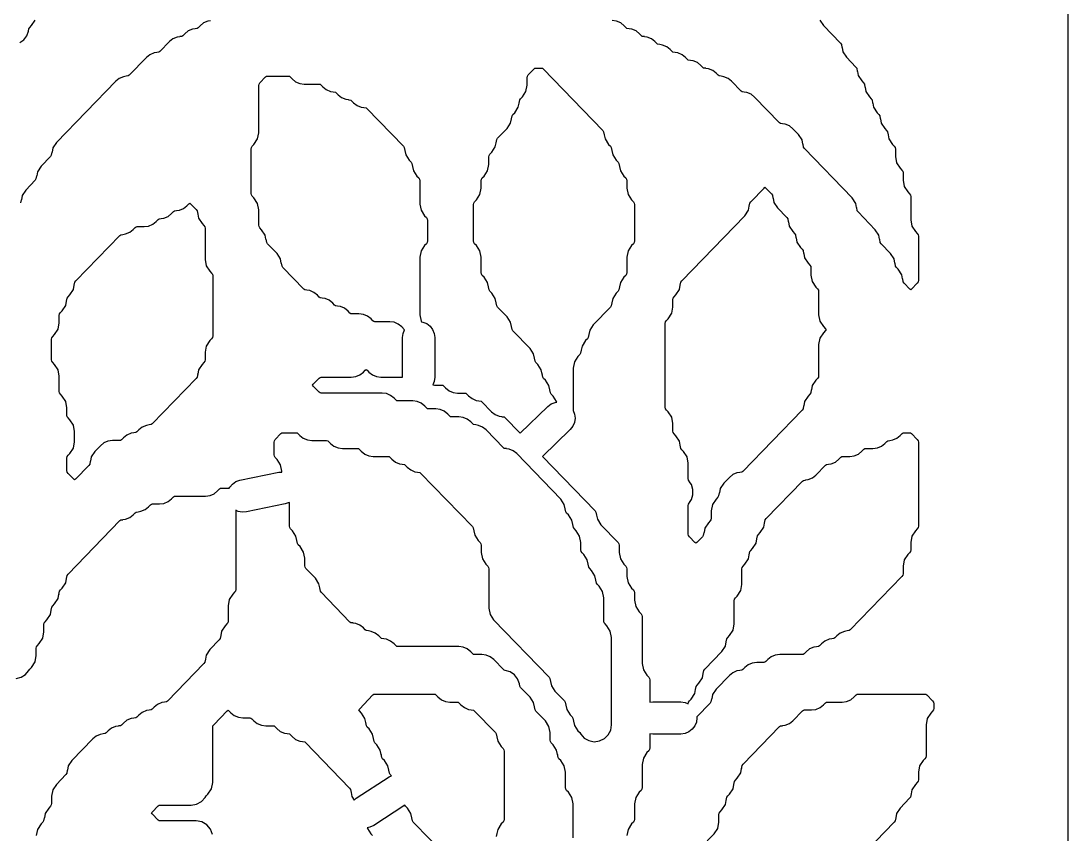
# Model space of a CAD drawing. Header units: millimetres. Extents: x 0 to 63, y 0 to 126.
# Drawn here: x 32.09 to 63.27, y 77.11 to 101.31 of the extents above; entities that cross this region are included whole.
import ezdxf

# ---------------------------------------------------------------- set-up
doc = ezdxf.new("R2010")
doc.units = ezdxf.units.MM
doc.layers.add('CUT', color=1, linetype='Continuous')

msp = doc.modelspace()

# ---------------------------------------------------------------- linework, layer by layer
at = {"layer": 'CUT'}
for points in [[(13.134, 3), (13.134, 0), (21.134, 0), (21.134, 3), (42.134, 3), (42.134, 0), (50.134, 0), (50.134, 3), (63.2679, 3), (63.2679, 123), (50.134, 123), (50.134, 126), (42.134, 126), (42.134, 123), (21.134, 123), (21.134, 126), (13.134, 126), (13.134, 123), (0, 123), (0, 3)], [(54.5085, 95.9074), (54.6128, 95.7472), (54.8952, 95.4557), (54.92, 95.4175), (54.938, 95.3255), (54.9407, 95.326), (54.9653, 95.2001), (55.0696, 95.0398), (55.1235, 94.9841), (55.1484, 94.9459), (55.1663, 94.8539), (55.1691, 94.8544), (55.1937, 94.7285), (55.298, 94.5683), (55.3519, 94.5125), (55.3768, 94.4744), (55.3947, 94.3823), (55.3975, 94.3829), (55.422, 94.2569), (55.5263, 94.0967), (55.5803, 94.041), (55.6052, 94.0028), (55.6139, 93.9581), (55.6139, 93.7372), (55.6504, 93.5495), (55.7547, 93.3893), (55.8087, 93.3336), (55.8335, 93.2954), (55.8422, 93.2507), (55.8422, 92.5582), (55.8788, 92.3706), (55.9831, 92.2104), (56.0438, 92.1477), (56.0634, 92.12), (56.0438, 92.0923), (55.9831, 92.0296), (55.8788, 91.8694), (55.8422, 91.6818), (55.8422, 90.7535), (55.8335, 90.7088), (55.8087, 90.6706), (55.7547, 90.6149), (55.6504, 90.4547), (55.6259, 90.3287), (55.6231, 90.3293), (55.6052, 90.2372), (55.5803, 90.199), (55.5263, 90.1433), (55.422, 89.9831), (55.3975, 89.8571), (55.3947, 89.8577), (55.3768, 89.7656), (55.3519, 89.7275), (53.5817, 87.8998), (53.5566, 87.88), (53.4919, 87.8713), (53.4922, 87.8691), (53.4099, 87.8581), (53.2873, 87.8061), (53.1827, 87.7237), (53.0142, 87.5496), (52.9099, 87.3894), (52.8853, 87.2635), (52.8825, 87.264), (52.8646, 87.1719), (52.8397, 87.1338), (52.7858, 87.078), (52.6815, 86.9178), (52.6449, 86.7302), (52.6449, 86.5093), (52.6362, 86.4646), (52.6114, 86.4264), (52.5574, 86.3707), (52.4531, 86.2105), (52.4286, 86.0845), (52.4258, 86.0851), (52.4078, 85.993), (52.383, 85.9548), (52.2161, 85.7825), (52.1882, 85.7617), (52.1602, 85.7825), (51.9934, 85.9548), (51.9685, 85.993), (51.9598, 86.0377), (51.9598, 86.8844), (51.9685, 86.9291), (52.0197, 87.0077), (52.0161, 87.0101), (52.0539, 87.0636), (52.1004, 87.2097), (52.1004, 87.363), (52.0539, 87.509), (52.0161, 87.5626), (52.0197, 87.5649), (51.9685, 87.6435), (51.9598, 87.6882), (51.9598, 88.1449), (51.9232, 88.3326), (51.8189, 88.4928), (51.765, 88.5485), (51.7401, 88.5867), (51.7222, 88.6787), (51.7194, 88.6782), (51.6949, 88.8041), (51.5906, 88.9644), (51.5366, 89.0201), (51.5117, 89.0583), (51.503, 89.103), (51.503, 89.3239), (51.4665, 89.5115), (51.3622, 89.6717), (51.3082, 89.7275), (51.2834, 89.7656), (51.2747, 89.8103), (51.2747, 92.3076), (51.2834, 92.3523), (51.3082, 92.3904), (51.3622, 92.4462), (51.4665, 92.6064), (51.503, 92.794), (51.503, 93.0149), (51.5117, 93.0596), (51.5366, 93.0978), (51.5906, 93.1535), (51.6949, 93.3137), (51.7194, 93.4397), (51.7222, 93.4391), (51.7401, 93.5312), (51.765, 93.5694), (53.646, 95.5114), (53.7503, 95.6716), (53.7748, 95.7976), (53.7776, 95.797), (53.7955, 95.8891), (53.8204, 95.9273), (54.2157, 96.3354), (54.2436, 96.3562), (54.2715, 96.3354), (54.4384, 96.1631), (54.4633, 96.1249), (54.4812, 96.0328), (54.484, 96.0334)], [(35.4932, 95.1612), (35.5182, 95.181), (35.5499, 95.1853), (35.7614, 95.1853), (35.8934, 95.203), (36.016, 95.2549), (36.1205, 95.3374), (36.1783, 95.397), (36.2034, 95.4168), (36.2682, 95.4255), (36.2679, 95.4277), (36.3501, 95.4388), (36.4727, 95.4907), (36.5773, 95.5732), (36.6351, 95.6328), (36.6601, 95.6526), (36.7249, 95.6613), (36.7246, 95.6635), (36.8069, 95.6746), (36.9295, 95.7265), (37.0341, 95.809), (37.0872, 95.8638), (37.1151, 95.8846), (37.143, 95.8638), (37.3099, 95.6915), (37.3348, 95.6533), (37.3527, 95.5613), (37.3555, 95.5618), (37.38, 95.4359), (37.4843, 95.2756), (37.5383, 95.2199), (37.5631, 95.1817), (37.5719, 95.137), (37.5719, 94.2088), (37.6084, 94.0211), (37.7127, 93.8609), (37.7667, 93.8052), (37.7915, 93.767), (37.8002, 93.7223), (37.8002, 91.9324), (37.7915, 91.8877), (37.7667, 91.8496), (37.7127, 91.7938), (37.6084, 91.6336), (37.5719, 91.446), (37.5719, 91.2251), (37.5631, 91.1804), (37.5383, 91.1422), (37.4843, 91.0865), (37.38, 90.9263), (37.3555, 90.8003), (37.3527, 90.8009), (37.3348, 90.7088), (37.3099, 90.6706), (35.9965, 89.3145), (35.9714, 89.2948), (35.9066, 89.2861), (35.9069, 89.2838), (35.8246, 89.2728), (35.702, 89.2209), (35.5975, 89.1384), (35.5397, 89.0788), (35.5146, 89.059), (35.4499, 89.0503), (35.4502, 89.0481), (35.3679, 89.037), (35.2453, 88.9851), (35.1407, 88.9026), (35.0829, 88.843), (35.0579, 88.8232), (35.0262, 88.8189), (34.8147, 88.8189), (34.6827, 88.8012), (34.5601, 88.7493), (34.4556, 88.6668), (34.287, 88.4928), (34.1827, 88.3326), (34.1582, 88.2066), (34.1554, 88.2072), (34.1374, 88.1151), (34.1126, 88.0769), (33.7173, 87.6688), (33.6894, 87.648), (33.6615, 87.6688), (33.4946, 87.8411), (33.4697, 87.8793), (33.461, 87.924), (33.461, 88.2991), (33.4697, 88.3438), (33.4946, 88.382), (33.5485, 88.4377), (33.6528, 88.598), (33.6894, 88.7856), (33.6894, 89.0881), (33.6528, 89.2757), (33.5485, 89.4359), (33.4946, 89.4917), (33.4697, 89.5298), (33.461, 89.5746), (33.461, 89.7954), (33.4245, 89.9831), (33.3202, 90.1433), (33.2662, 90.199), (33.2413, 90.2372), (33.2326, 90.2819), (33.2326, 90.7386), (33.1961, 90.9263), (33.0918, 91.0865), (33.0378, 91.1422), (33.013, 91.1804), (33.0043, 91.2251), (33.0043, 91.836), (33.013, 91.8807), (33.0378, 91.9189), (33.0918, 91.9746), (33.1961, 92.1348), (33.2326, 92.3224), (33.2326, 92.5433), (33.2413, 92.5881), (33.2662, 92.6262), (33.3202, 92.682), (33.4245, 92.8422), (33.449, 92.9681), (33.4518, 92.9676), (33.4697, 93.0596), (33.4946, 93.0978), (33.5485, 93.1535), (33.6528, 93.3137), (33.6774, 93.4397), (33.6802, 93.4391), (33.6981, 93.5312), (33.723, 93.5694), (35.0364, 94.9255), (35.0615, 94.9452), (35.1263, 94.9539), (35.126, 94.9562), (35.2082, 94.9672), (35.3308, 95.0191), (35.4354, 95.1016)]]:
    msp.add_lwpolyline(points, close=True, dxfattribs=at)
for points in [[(32.0582, 100.6606), (32.1769, 100.7484), (32.2648, 100.8672), (32.3142, 101.0064), (32.3278, 101.0765), (32.3527, 101.1146), (32.4066, 101.1704), (32.5109, 101.3306)], [(55.8788, 101.3306), (55.9831, 101.1704), (56.4938, 100.6431), (56.5187, 100.6049), (56.5366, 100.5128), (56.5394, 100.5134), (56.5639, 100.3874), (56.6682, 100.2272), (56.9506, 99.9357), (56.9754, 99.8975), (56.9934, 99.8055), (56.9962, 99.806), (57.0207, 99.6801), (57.125, 99.5198), (57.179, 99.4641), (57.2038, 99.4259), (57.2218, 99.3339), (57.2245, 99.3344), (57.2491, 99.2085), (57.3534, 99.0483), (57.4073, 98.9925), (57.4322, 98.9544), (57.4501, 98.8623), (57.4529, 98.8629), (57.4775, 98.7369), (57.5818, 98.5767), (57.6357, 98.521), (57.6606, 98.4828), (57.6785, 98.3907), (57.6813, 98.3913), (57.7058, 98.2653), (57.8101, 98.1051), (57.8641, 98.0494), (57.889, 98.0112), (57.9069, 97.9191), (57.9097, 97.9197), (57.9342, 97.7937), (58.0385, 97.6335), (58.0925, 97.5778), (58.1173, 97.5396), (58.126, 97.4949), (58.126, 97.274), (58.1626, 97.0864), (58.2669, 96.9262), (58.3209, 96.8704), (58.3457, 96.8323), (58.3544, 96.7876), (58.3544, 96.5667), (58.391, 96.379), (58.4953, 96.2188), (58.5492, 96.1631), (58.5741, 96.1249), (58.5828, 96.0802), (58.5828, 95.3877), (58.6194, 95.2001), (58.7237, 95.0398), (58.7776, 94.9841), (58.8025, 94.9459), (58.8112, 94.9012), (58.8112, 93.583), (58.8025, 93.5383), (58.7776, 93.5001), (58.6107, 93.3278), (58.5828, 93.3069), (58.5549, 93.3278), (58.388, 93.5001), (58.3631, 93.5383), (58.3452, 93.6303), (58.3424, 93.6298), (58.3179, 93.7557), (58.2136, 93.9159), (58.1596, 93.9717), (58.1348, 94.0098), (58.1168, 94.1019), (58.114, 94.1014), (58.0895, 94.2273), (57.9852, 94.3875), (57.7029, 94.679), (57.678, 94.7172), (57.6601, 94.8093), (57.6573, 94.8087), (57.6327, 94.9347), (57.5284, 95.0949), (57.0177, 95.6222), (56.9929, 95.6604), (56.9749, 95.7524), (56.9721, 95.7519), (56.9476, 95.8778), (56.8433, 96.038), (55.4191, 97.5085), (55.3942, 97.5467), (55.3763, 97.6387), (55.3735, 97.6382), (55.3489, 97.7641), (55.2446, 97.9244), (55.0761, 98.0984), (54.9715, 98.1809), (54.8489, 98.2328), (54.7666, 98.2438), (54.7669, 98.2461), (54.7022, 98.2548), (54.6771, 98.2745), (53.9342, 99.0415), (53.8296, 99.124), (53.707, 99.176), (53.6247, 99.187), (53.625, 99.1892), (53.5603, 99.1979), (53.5352, 99.2177), (53.249, 99.5131), (53.1445, 99.5956), (53.0219, 99.6475), (52.9396, 99.6586), (52.9399, 99.6608), (52.8751, 99.6695), (52.85, 99.6893), (52.7923, 99.7489), (52.6877, 99.8314), (52.5651, 99.8833), (52.4828, 99.8944), (52.4831, 99.8966), (52.4184, 99.9053), (52.3933, 99.9251), (52.3355, 99.9847), (52.231, 100.0672), (52.1084, 100.1191), (52.0261, 100.1302), (52.0264, 100.1324), (51.9616, 100.1411), (51.9365, 100.1609), (51.8788, 100.2205), (51.7742, 100.303), (51.6516, 100.3549), (51.5693, 100.366), (51.5696, 100.3682), (51.5048, 100.3769), (51.4798, 100.3967), (51.422, 100.4563), (51.3174, 100.5387), (51.1948, 100.5907), (51.1126, 100.6017), (51.1129, 100.604), (51.0481, 100.6127), (51.023, 100.6324), (50.9652, 100.6921), (50.8607, 100.7745), (50.7381, 100.8265), (50.6558, 100.8375), (50.6561, 100.8398), (50.5913, 100.8485), (50.5662, 100.8682), (50.5085, 100.9279), (50.4039, 101.0103), (50.2813, 101.0623), (50.199, 101.0733), (50.1993, 101.0755), (50.1346, 101.0843), (50.1095, 101.104), (50.0517, 101.1637), (49.9472, 101.2461), (49.8246, 101.2981), (49.6926, 101.3158)], [(37.734, 101.3091), (37.6517, 101.2981), (37.5291, 101.2461), (37.4245, 101.1637), (37.3667, 101.104), (37.3417, 101.0843), (37.2769, 101.0755), (37.2772, 101.0733), (37.1949, 101.0623), (37.0723, 101.0103), (36.9677, 100.9279), (36.91, 100.8682), (36.8849, 100.8485), (36.8201, 100.8398), (36.8204, 100.8375), (36.7382, 100.8265), (36.6155, 100.7745), (36.511, 100.6921), (36.2248, 100.3967), (36.1998, 100.3769), (36.135, 100.3682), (36.1353, 100.366), (36.053, 100.3549), (35.9304, 100.303), (35.8258, 100.2205), (35.3113, 99.6893), (35.2863, 99.6695), (35.2215, 99.6608), (35.2218, 99.6586), (35.1395, 99.6475), (35.0169, 99.5956), (34.9123, 99.5131), (33.1451, 97.6886), (33.0408, 97.5284), (33.0163, 97.4024), (33.0135, 97.403), (32.9955, 97.3109), (32.9707, 97.2727), (32.6883, 96.9812), (32.584, 96.821), (32.5595, 96.695), (32.5567, 96.6956), (32.5388, 96.6035), (32.5139, 96.5654), (32.2316, 96.2738), (32.1273, 96.1136), (32.1028, 95.9877), (32.1, 95.9882), (32.082, 95.8962)], [(31.9533, 81.7415), (32.0963, 81.7784), (32.2223, 81.8555), (32.3203, 81.966), (32.3527, 82.0157), (32.4066, 82.0714), (32.5109, 82.2316), (32.5475, 82.4193), (32.5475, 82.6402), (32.5562, 82.6849), (32.5811, 82.7231), (32.635, 82.7788), (32.7393, 82.939), (32.7759, 83.1267), (32.7759, 83.3476), (32.7846, 83.3923), (32.8094, 83.4304), (32.8634, 83.4862), (32.9677, 83.6464), (32.9922, 83.7723), (32.995, 83.7718), (33.013, 83.8638), (33.0378, 83.902), (33.0918, 83.9577), (33.1961, 84.118), (33.2206, 84.2439), (33.2234, 84.2434), (33.2413, 84.3354), (33.2662, 84.3736), (33.3202, 84.4293), (33.4245, 84.5895), (33.449, 84.7155), (33.4518, 84.7149), (33.4697, 84.807), (33.4946, 84.8452), (35.0364, 86.437), (35.0615, 86.4568), (35.1263, 86.4655), (35.126, 86.4677), (35.2082, 86.4788), (35.3308, 86.5307), (35.4354, 86.6132), (35.4932, 86.6728), (35.5182, 86.6926), (35.583, 86.7013), (35.5827, 86.7035), (35.665, 86.7146), (35.7876, 86.7665), (35.8922, 86.849), (35.9499, 86.9086), (35.975, 86.9284), (36.0066, 86.9326), (36.2182, 86.9326), (36.3501, 86.9504), (36.4727, 87.0023), (36.5773, 87.0848), (36.6351, 87.1444), (36.6601, 87.1642), (36.6918, 87.1684), (37.5884, 87.1684), (37.7204, 87.1862), (37.843, 87.2381), (37.9476, 87.3206), (38.0053, 87.3802), (38.0304, 87.4), (38.0621, 87.4042), (38.2919, 87.4042), (38.3054, 87.4321), (38.3873, 87.5269), (38.491, 87.5973), (38.6094, 87.6385), (39.7673, 87.8778), (39.8557, 87.8842), (39.8557, 87.9091), (39.8191, 88.0968), (39.7148, 88.257), (39.6608, 88.3127), (39.636, 88.3509), (39.6273, 88.3956), (39.6273, 88.7707), (39.636, 88.8154), (39.6608, 88.8536), (39.8324, 89.0307), (39.8575, 89.0505), (39.8891, 89.0547), (40.279, 89.0547), (40.3106, 89.0505), (40.3357, 89.0307), (40.3934, 88.9711), (40.498, 88.8886), (40.6206, 88.8367), (40.7526, 88.8189), (41.1925, 88.8189), (41.2241, 88.8147), (41.2492, 88.7949), (41.307, 88.7353), (41.4115, 88.6528), (41.5341, 88.6009), (41.6661, 88.5832), (42.106, 88.5832), (42.1377, 88.5789), (42.1627, 88.5591), (42.2205, 88.4995), (42.325, 88.417), (42.4477, 88.3651), (42.5796, 88.3474), (43.0195, 88.3474), (43.0512, 88.3431), (43.0762, 88.3233), (43.134, 88.2637), (43.2386, 88.1813), (43.3612, 88.1293), (43.4434, 88.1183), (43.4432, 88.116), (43.5079, 88.1073), (43.533, 88.0876), (43.5908, 88.0279), (43.6953, 87.9455), (43.8179, 87.8935), (43.9002, 87.8825), (43.8999, 87.8802), (43.9647, 87.8715), (43.9898, 87.8518), (45.5316, 86.2599), (45.5564, 86.2217), (45.5744, 86.1297), (45.5772, 86.1302), (45.6017, 86.0043), (45.706, 85.8441), (45.76, 85.7883), (45.7848, 85.7502), (45.7935, 85.7054), (45.7935, 85.4846), (45.8301, 85.2969), (45.9344, 85.1367), (45.9884, 85.081), (46.0132, 85.0428), (46.0219, 84.9981), (46.0219, 83.834), (46.0585, 83.6464), (46.1628, 83.4862), (47.8154, 81.7799), (47.8402, 81.7417), (47.8582, 81.6497), (47.861, 81.6502), (47.8855, 81.5243), (47.9898, 81.3641), (48.2722, 81.0725), (48.297, 81.0344), (48.3149, 80.9423), (48.3177, 80.9429), (48.3423, 80.8169), (48.4466, 80.6567), (48.5005, 80.601), (48.5254, 80.5628), (48.5433, 80.4707), (48.5461, 80.4713), (48.5706, 80.3453), (48.6749, 80.1851), (48.7289, 80.1294), (48.757, 80.0863), (48.8643, 79.9682), (49.0033, 79.8898), (49.16, 79.8593), (49.3183, 79.8798), (49.4621, 79.949), (49.5767, 80.06), (49.6505, 80.2015), (49.676, 80.3591), (49.676, 82.9576), (49.6394, 83.1452), (49.5351, 83.3054), (49.4812, 83.3611), (49.4563, 83.3993), (49.4476, 83.444), (49.4476, 84.1365), (49.4111, 84.3241), (49.3068, 84.4844), (49.2528, 84.5401), (49.2279, 84.5783), (49.21, 84.6703), (49.2072, 84.6698), (49.1827, 84.7957), (49.0784, 84.9559), (49.0244, 85.0117), (48.9996, 85.0498), (48.9816, 85.1419), (48.9788, 85.1414), (48.9543, 85.2673), (48.85, 85.4275), (48.796, 85.4832), (48.7712, 85.5214), (48.7625, 85.5661), (48.7625, 85.787), (48.7259, 85.9747), (48.6216, 86.1349), (48.5677, 86.1906), (48.5428, 86.2288), (48.5249, 86.3209), (48.5221, 86.3203), (48.4975, 86.4463), (48.3932, 86.6065), (48.3393, 86.6622), (48.3144, 86.7004), (48.2965, 86.7924), (48.2937, 86.7919), (48.2692, 86.9178), (48.1649, 87.078), (46.8544, 88.431), (46.7498, 88.5135), (46.6272, 88.5654), (46.545, 88.5765), (46.5453, 88.5787), (46.4805, 88.5874), (46.4554, 88.6072), (45.9409, 89.1384), (45.8363, 89.2209), (45.7137, 89.2728), (45.6314, 89.2838), (45.6317, 89.2861), (45.567, 89.2948), (45.5419, 89.3145), (45.4841, 89.3742), (45.3796, 89.4566), (45.257, 89.5086), (45.125, 89.5263), (44.9135, 89.5263), (44.8818, 89.5306), (44.8567, 89.5503), (44.799, 89.61), (44.6944, 89.6924), (44.5718, 89.7444), (44.4398, 89.7621), (44.2283, 89.7621), (44.1967, 89.7664), (44.1716, 89.7861), (44.1138, 89.8458), (44.0093, 89.9282), (43.8867, 89.9802), (43.7547, 89.9979), (43.3148, 89.9979), (43.2832, 90.0021), (43.2581, 90.0219), (43.2003, 90.0815), (43.0958, 90.164), (42.9732, 90.216), (42.8412, 90.2337), (41.031, 90.2337), (40.9994, 90.2379), (40.9743, 90.2577), (40.796, 90.4418), (40.7764, 90.4695), (40.796, 90.4972), (40.9743, 90.6812), (40.9994, 90.701), (41.031, 90.7053), (41.9277, 90.7053), (42.0596, 90.723), (42.1822, 90.7749), (42.2868, 90.8574), (42.3399, 90.9122), (42.3678, 90.9331), (42.3958, 90.9122), (42.4489, 90.8574), (42.5534, 90.7749), (42.676, 90.723), (42.808, 90.7053), (43.4531, 90.7053), (43.4531, 91.8842), (43.4695, 92.0084), (43.5139, 92.1157), (43.4287, 92.2037), (43.3241, 92.2861), (43.2015, 92.3381), (43.0696, 92.3558), (42.6297, 92.3558), (42.598, 92.36), (42.5729, 92.3798), (42.5152, 92.4394), (42.4106, 92.5219), (42.288, 92.5738), (42.156, 92.5916), (41.9445, 92.5916), (41.9129, 92.5958), (41.8878, 92.6156), (41.83, 92.6752), (41.7255, 92.7577), (41.6029, 92.8096), (41.5206, 92.8207), (41.5209, 92.8229), (41.4561, 92.8316), (41.431, 92.8514), (41.3733, 92.911), (41.2687, 92.9935), (41.1461, 93.0454), (41.0638, 93.0565), (41.0641, 93.0587), (40.9994, 93.0674), (40.9743, 93.0872), (40.9165, 93.1468), (40.812, 93.2293), (40.6894, 93.2812), (40.6071, 93.2923), (40.6074, 93.2945), (40.5426, 93.3032), (40.5175, 93.323), (39.8892, 93.9717), (39.8644, 94.0098), (39.8464, 94.1019), (39.8436, 94.1014), (39.8191, 94.2273), (39.7148, 94.3875), (39.4325, 94.679), (39.4076, 94.7172), (39.3897, 94.8093), (39.3869, 94.8087), (39.3623, 94.9347), (39.258, 95.0949), (39.2041, 95.1506), (39.1792, 95.1888), (39.1705, 95.2335), (39.1705, 95.6902), (39.134, 95.8778), (39.0297, 96.038), (38.9757, 96.0938), (38.9508, 96.1319), (38.9421, 96.1767), (38.9421, 97.4949), (38.9508, 97.5396), (38.9757, 97.5778), (39.0297, 97.6335), (39.134, 97.7937), (39.1705, 97.9814), (39.1705, 99.3812), (39.1792, 99.4259), (39.2041, 99.4641), (39.3756, 99.6412), (39.4007, 99.661), (39.4323, 99.6653), (40.0506, 99.6653), (40.0822, 99.661), (40.1073, 99.6412), (40.1651, 99.5816), (40.2696, 99.4991), (40.3922, 99.4472), (40.5242, 99.4295), (40.9641, 99.4295), (40.9958, 99.4252), (41.0208, 99.4055), (41.0786, 99.3458), (41.1831, 99.2634), (41.3058, 99.2114), (41.388, 99.2004), (41.3877, 99.1981), (41.4525, 99.1894), (41.4776, 99.1697), (41.5353, 99.11), (41.6399, 99.0276), (41.7625, 98.9756), (41.8448, 98.9646), (41.8445, 98.9623), (41.9093, 98.9536), (41.9343, 98.9339), (41.9921, 98.8742), (42.0967, 98.7918), (42.2193, 98.7398), (42.3015, 98.7288), (42.3013, 98.7266), (42.366, 98.7179), (42.3911, 98.6981), (43.4762, 97.5778), (43.501, 97.5396), (43.519, 97.4476), (43.5217, 97.4481), (43.5463, 97.3222), (43.6506, 97.162), (43.7046, 97.1062), (43.7294, 97.0681), (43.7473, 96.976), (43.7501, 96.9765), (43.7747, 96.8506), (43.879, 96.6904), (43.9329, 96.6346), (43.9578, 96.5965), (43.9665, 96.5518), (43.9665, 95.8593), (44.003, 95.6716), (44.1073, 95.5114), (44.1613, 95.4557), (44.1862, 95.4175), (44.1949, 95.3728), (44.1949, 94.7619), (44.1862, 94.7172), (44.1613, 94.679), (44.1073, 94.6233), (44.003, 94.4631), (43.9665, 94.2754), (43.9665, 92.5582), (44.003, 92.3706), (44.0141, 92.3535), (44.0573, 92.3478), (44.1731, 92.2999), (44.2725, 92.2236), (44.3488, 92.1242), (44.3967, 92.0084), (44.4131, 91.8842), (44.4131, 90.7053), (44.3967, 90.5811), (44.3535, 90.4766), (44.4067, 90.4695), (44.6182, 90.4695), (44.6498, 90.4652), (44.6749, 90.4455), (44.7327, 90.3858), (44.8372, 90.3034), (44.9598, 90.2514), (45.0918, 90.2337), (45.3033, 90.2337), (45.335, 90.2294), (45.36, 90.2097), (45.4178, 90.15), (45.5224, 90.0676), (45.645, 90.0156), (45.7272, 90.0046), (45.727, 90.0023), (45.7917, 89.9936), (45.8168, 89.9739), (46.1029, 89.6785), (46.2075, 89.596), (46.3301, 89.544), (46.4124, 89.533), (46.4121, 89.5308), (46.4769, 89.5221), (46.5019, 89.5023), (46.9521, 89.0375), (47.7769, 89.8365), (47.8776, 89.9112), (47.9941, 89.9573), (48.0447, 89.9631), (48.0408, 89.9831), (47.9365, 90.1433), (47.8825, 90.199), (47.8577, 90.2372), (47.8397, 90.3293), (47.8369, 90.3287), (47.8124, 90.4547), (47.7081, 90.6149), (47.6541, 90.6706), (47.6293, 90.7088), (47.6113, 90.8009), (47.6086, 90.8003), (47.584, 90.9263), (47.4797, 91.0865), (47.4258, 91.1422), (47.4009, 91.1804), (47.383, 91.2724), (47.3802, 91.2719), (47.3556, 91.3978), (47.2513, 91.558), (46.7406, 92.0854), (46.7158, 92.1235), (46.6978, 92.2156), (46.695, 92.215), (46.6705, 92.341), (46.5662, 92.5012), (46.2839, 92.7927), (46.259, 92.8309), (46.2411, 92.923), (46.2383, 92.9224), (46.2137, 93.0484), (46.1094, 93.2086), (46.0555, 93.2643), (46.0306, 93.3025), (46.0127, 93.3945), (46.0099, 93.394), (45.9854, 93.5199), (45.8811, 93.6802), (45.8271, 93.7359), (45.8022, 93.7741), (45.7935, 93.8188), (45.7935, 94.2754), (45.757, 94.4631), (45.6527, 94.6233), (45.5987, 94.679), (45.5739, 94.7172), (45.5652, 94.7619), (45.5652, 95.8444), (45.5739, 95.8891), (45.5987, 95.9273), (45.6527, 95.983), (45.757, 96.1432), (45.7935, 96.3309), (45.7935, 96.5518), (45.8022, 96.5965), (45.8271, 96.6346), (45.8811, 96.6904), (45.9854, 96.8506), (46.0219, 97.0382), (46.0219, 97.2591), (46.0306, 97.3038), (46.0555, 97.342), (46.1094, 97.3977), (46.2137, 97.558), (46.2383, 97.6839), (46.2411, 97.6834), (46.259, 97.7754), (46.2839, 97.8136), (46.5662, 98.1051), (46.6705, 98.2653), (46.695, 98.3913), (46.6978, 98.3907), (46.7158, 98.4828), (46.7406, 98.521), (46.7946, 98.5767), (46.8989, 98.7369), (46.9234, 98.8629), (46.9262, 98.8623), (46.9441, 98.9544), (46.969, 98.9925), (47.023, 99.0483), (47.1273, 99.2085), (47.1638, 99.3961), (47.1638, 99.617), (47.1725, 99.6617), (47.1974, 99.6999), (47.3689, 99.877), (47.394, 99.8968), (47.4256, 99.9011), (47.5871, 99.9011), (47.6188, 99.8968), (47.6438, 99.877), (49.4141, 98.0494), (49.4389, 98.0112), (49.4568, 97.9191), (49.4596, 97.9197), (49.4842, 97.7937), (49.5885, 97.6335), (49.6424, 97.5778), (49.6673, 97.5396), (49.6852, 97.4476), (49.688, 97.4481), (49.7125, 97.3222), (49.8168, 97.162), (49.8708, 97.1062), (49.8957, 97.0681), (49.9136, 96.976), (49.9164, 96.9765), (49.9409, 96.8506), (50.0452, 96.6904), (50.0992, 96.6346), (50.124, 96.5965), (50.1328, 96.5518), (50.1328, 96.3309), (50.1693, 96.1432), (50.2736, 95.983), (50.3276, 95.9273), (50.3524, 95.8891), (50.3611, 95.8444), (50.3611, 94.7619), (50.3524, 94.7172), (50.3276, 94.679), (50.2736, 94.6233), (50.1693, 94.4631), (50.1328, 94.2754), (50.1328, 93.8188), (50.124, 93.7741), (50.0992, 93.7359), (50.0452, 93.6802), (49.9409, 93.5199), (49.9164, 93.394), (49.9136, 93.3945), (49.8957, 93.3025), (49.8708, 93.2643), (49.8168, 93.2086), (49.7125, 93.0484), (49.688, 92.9224), (49.6852, 92.923), (49.6673, 92.8309), (49.6424, 92.7927), (49.1317, 92.2654), (49.0274, 92.1052), (49.0029, 91.9793), (49.0001, 91.9798), (48.9821, 91.8877), (48.9573, 91.8496), (48.9033, 91.7938), (48.799, 91.6336), (48.7745, 91.5077), (48.7717, 91.5082), (48.7538, 91.4162), (48.7289, 91.378), (48.6749, 91.3223), (48.5706, 91.162), (48.5341, 90.9744), (48.5341, 89.7156), (48.5765, 89.6085), (48.5908, 89.484), (48.5725, 89.3601), (48.5227, 89.2451), (48.4449, 89.1469), (47.62, 88.348), (49.1857, 86.7315), (49.2105, 86.6933), (49.2285, 86.6013), (49.2312, 86.6018), (49.2558, 86.4759), (49.3601, 86.3156), (49.8708, 85.7883), (49.8957, 85.7502), (49.9044, 85.7054), (49.9044, 85.4846), (49.9409, 85.2969), (50.0452, 85.1367), (50.0992, 85.081), (50.124, 85.0428), (50.1328, 84.9981), (50.1328, 84.7772), (50.1693, 84.5895), (50.2736, 84.4293), (50.3276, 84.3736), (50.3524, 84.3354), (50.3611, 84.2907), (50.3611, 84.0698), (50.3977, 83.8822), (50.502, 83.722), (50.5559, 83.6662), (50.5808, 83.6281), (50.5895, 83.5833), (50.5895, 82.1835), (50.6261, 81.9959), (50.7304, 81.8356), (50.7843, 81.7799), (50.8092, 81.7417), (50.8179, 81.697), (50.8179, 81.0352), (50.9019, 81.0463), (51.7386, 81.0463), (51.8628, 81.0299), (51.9598, 80.9898), (51.9685, 81.0344), (51.9934, 81.0725), (52.0473, 81.1283), (52.1516, 81.2885), (52.1762, 81.4144), (52.1789, 81.4139), (52.1969, 81.5059), (52.2217, 81.5441), (52.2757, 81.5998), (52.38, 81.7601), (52.4045, 81.886), (52.4073, 81.8855), (52.4253, 81.9775), (52.4501, 82.0157), (52.9608, 82.543), (53.0651, 82.7032), (53.0897, 82.8292), (53.0925, 82.8286), (53.1104, 82.9207), (53.1353, 82.9589), (53.1892, 83.0146), (53.2935, 83.1748), (53.3301, 83.3624), (53.3301, 84.0549), (53.3388, 84.0996), (53.3636, 84.1378), (53.4176, 84.1935), (53.5219, 84.3537), (53.5585, 84.5414), (53.5585, 84.9981), (53.5672, 85.0428), (53.592, 85.081), (53.646, 85.1367), (53.7503, 85.2969), (53.7748, 85.4229), (53.7776, 85.4223), (53.7955, 85.5144), (53.8204, 85.5525), (53.8744, 85.6083), (53.9787, 85.7685), (54.0032, 85.8944), (54.006, 85.8939), (54.0239, 85.9859), (54.0488, 86.0241), (54.1027, 86.0798), (54.207, 86.2401), (54.2316, 86.366), (54.2344, 86.3655), (54.2523, 86.4575), (54.2772, 86.4957), (55.3622, 87.616), (55.3873, 87.6357), (55.4521, 87.6445), (55.4518, 87.6467), (55.534, 87.6577), (55.6567, 87.7097), (55.7612, 87.7921), (56.0474, 88.0876), (56.0724, 88.1073), (56.1372, 88.116), (56.1369, 88.1183), (56.2192, 88.1293), (56.3418, 88.1813), (56.4464, 88.2637), (56.5041, 88.3233), (56.5292, 88.3431), (56.5608, 88.3474), (56.7724, 88.3474), (56.9043, 88.3651), (57.0269, 88.417), (57.1315, 88.4995), (57.1893, 88.5591), (57.2143, 88.5789), (57.246, 88.5832), (57.4575, 88.5832), (57.5895, 88.6009), (57.7121, 88.6528), (57.8166, 88.7353), (57.8744, 88.7949), (57.8995, 88.8147), (57.9643, 88.8234), (57.964, 88.8256), (58.0462, 88.8367), (58.1688, 88.8886), (58.2734, 88.9711), (58.3312, 89.0307), (58.3562, 89.0505), (58.3879, 89.0547), (58.5494, 89.0547), (58.581, 89.0505), (58.6061, 89.0307), (58.7776, 88.8536), (58.8025, 88.8154), (58.8112, 88.7707), (58.8112, 86.2735), (58.8025, 86.2288), (58.7776, 86.1906), (58.7237, 86.1349), (58.6194, 85.9747), (58.5828, 85.787), (58.5828, 85.5661), (58.5741, 85.5214), (58.5492, 85.4832), (58.4953, 85.4275), (58.391, 85.2673), (58.3544, 85.0797), (58.3544, 84.8588), (58.3457, 84.8141), (58.3209, 84.7759), (56.779, 83.184), (56.754, 83.1643), (56.6892, 83.1555), (56.6895, 83.1533), (56.6072, 83.1423), (56.4846, 83.0903), (56.38, 83.0079), (56.3223, 82.9482), (56.2972, 82.9285), (56.2324, 82.9198), (56.2327, 82.9175), (56.1504, 82.9065), (56.0278, 82.8545), (55.9233, 82.7721), (55.8655, 82.7124), (55.8404, 82.6927), (55.7757, 82.684), (55.776, 82.6817), (55.6937, 82.6707), (55.5711, 82.6187), (55.4665, 82.5363), (55.4088, 82.4767), (55.3837, 82.4569), (55.3521, 82.4526), (54.6838, 82.4526), (54.5518, 82.4349), (54.4292, 82.383), (54.3246, 82.3005), (54.2669, 82.2409), (54.2418, 82.2211), (54.2102, 82.2168), (53.9986, 82.2168), (53.8667, 82.1991), (53.744, 82.1472), (53.6395, 82.0647), (53.5817, 82.0051), (53.5566, 81.9853), (53.4919, 81.9766), (53.4922, 81.9744), (53.4099, 81.9633), (53.2873, 81.9114), (53.1827, 81.8289), (52.7858, 81.4191), (52.6815, 81.2589), (52.6569, 81.1329), (52.6542, 81.1335), (52.6362, 81.0414), (52.6114, 81.0032), (52.215, 80.594), (52.2186, 80.5663), (52.2022, 80.4421), (52.1543, 80.3263), (52.078, 80.2269), (51.9786, 80.1506), (51.8628, 80.1027), (51.7386, 80.0863), (50.9019, 80.0863), (50.8179, 80.0974), (50.8179, 79.6714), (50.8092, 79.6267), (50.7843, 79.5885), (50.7304, 79.5328), (50.6261, 79.3726), (50.5895, 79.1849), (50.5895, 78.4924), (50.5808, 78.4477), (50.5559, 78.4096), (50.502, 78.3538), (50.3977, 78.1936), (50.3611, 78.006), (50.3611, 77.5493), (50.3524, 77.5046), (50.3276, 77.4664), (50.2736, 77.4107), (50.1693, 77.2505), (50.1328, 77.0628)], [(48.5341, 76.9961), (48.5341, 78.006), (48.4975, 78.1936), (48.3932, 78.3538), (48.3393, 78.4096), (48.3144, 78.4477), (48.3057, 78.4924), (48.3057, 78.9491), (48.2692, 79.1368), (48.1649, 79.297), (48.1109, 79.3527), (48.086, 79.3909), (48.0681, 79.483), (48.0653, 79.4824), (48.0408, 79.6084), (47.9365, 79.7686), (47.8825, 79.8243), (47.8577, 79.8625), (47.849, 79.9072), (47.849, 80.1281), (47.8124, 80.3157), (47.7081, 80.4759), (47.4258, 80.7675), (47.4009, 80.8056), (47.383, 80.8977), (47.3802, 80.8971), (47.3556, 81.0231), (47.2513, 81.1833), (46.969, 81.4748), (46.9441, 81.513), (46.9307, 81.5818), (46.8779, 81.7275), (46.783, 81.85), (46.6551, 81.9376), (46.5065, 81.9818), (46.4805, 81.9853), (46.4554, 82.0051), (46.1693, 82.3005), (46.0647, 82.383), (45.9421, 82.4349), (45.8101, 82.4526), (45.5986, 82.4526), (45.567, 82.4569), (45.5419, 82.4767), (45.4841, 82.5363), (45.3796, 82.6187), (45.257, 82.6707), (45.125, 82.6884), (43.3148, 82.6884), (43.2832, 82.6927), (43.2581, 82.7124), (43.2003, 82.7721), (43.0958, 82.8545), (42.9732, 82.9065), (42.8909, 82.9175), (42.8912, 82.9198), (42.8264, 82.9285), (42.8013, 82.9482), (42.7436, 83.0079), (42.639, 83.0903), (42.5164, 83.1423), (42.4341, 83.1533), (42.4344, 83.1555), (42.3696, 83.1643), (42.3446, 83.184), (42.2868, 83.2437), (42.1822, 83.3261), (42.0596, 83.3781), (41.9774, 83.3891), (41.9777, 83.3913), (41.9129, 83.4), (41.8878, 83.4198), (41.0311, 84.3043), (41.0063, 84.3425), (40.9883, 84.4345), (40.9855, 84.434), (40.961, 84.5599), (40.8567, 84.7202), (40.5744, 85.0117), (40.5495, 85.0498), (40.5408, 85.0946), (40.5408, 85.3154), (40.5042, 85.5031), (40.3999, 85.6633), (40.346, 85.719), (40.3211, 85.7572), (40.3032, 85.8493), (40.3004, 85.8487), (40.2759, 85.9747), (40.1716, 86.1349), (40.1176, 86.1906), (40.0927, 86.2288), (40.084, 86.2735), (40.084, 86.966), (40.0813, 86.9798), (40.0799, 86.9788), (39.9615, 86.9376), (38.8036, 86.6983), (38.6787, 86.6892), (38.5556, 86.7127), (38.4883, 86.7453), (38.4854, 86.7302), (38.4854, 84.3872), (38.4767, 84.3425), (38.4518, 84.3043), (38.3978, 84.2486), (38.2935, 84.0884), (38.257, 83.9007), (38.257, 83.444), (38.2483, 83.3993), (38.2234, 83.3611), (38.1695, 83.3054), (38.0652, 83.1452), (38.0406, 83.0193), (38.0378, 83.0198), (38.0199, 82.9277), (37.9951, 82.8896), (37.7127, 82.598), (37.6084, 82.4378), (37.5839, 82.3119), (37.5811, 82.3124), (37.5631, 82.2204), (37.5383, 82.1822), (36.4532, 81.0619), (36.4282, 81.0421), (36.3634, 81.0334), (36.3637, 81.0312), (36.2814, 81.0202), (36.1588, 80.9682), (36.0542, 80.8858), (35.9965, 80.8261), (35.9714, 80.8064), (35.9066, 80.7977), (35.9069, 80.7954), (35.8246, 80.7844), (35.702, 80.7324), (35.5975, 80.65), (35.5397, 80.5903), (35.5146, 80.5706), (35.4499, 80.5619), (35.4502, 80.5596), (35.3679, 80.5486), (35.2453, 80.4966), (35.1407, 80.4142), (35.0829, 80.3545), (35.0579, 80.3348), (34.9931, 80.3261), (34.9934, 80.3238), (34.9111, 80.3128), (34.7885, 80.2609), (34.6839, 80.1784), (34.6262, 80.1188), (34.6011, 80.099), (34.5363, 80.0903), (34.5366, 80.0881), (34.4544, 80.077), (34.3317, 80.0251), (34.2272, 79.9426), (33.6019, 79.297), (33.4976, 79.1368), (33.473, 79.0108), (33.4702, 79.0114), (33.4523, 78.9193), (33.4275, 78.8811), (33.1451, 78.5896), (33.0408, 78.4294), (33.0043, 78.2418), (33.0043, 78.0209), (32.9955, 77.9762), (32.9707, 77.938), (32.9167, 77.8823), (32.8124, 77.722), (32.7879, 77.5961), (32.7851, 77.5966), (32.7672, 77.5046), (32.7423, 77.4664), (32.6883, 77.4107), (32.584, 77.2505), (32.5475, 77.0628)], [(37.7965, 77.0966), (37.7354, 77.2568), (37.6237, 77.3869), (37.4747, 77.4717), (37.3058, 77.5011), (36.235, 77.5011), (36.2034, 77.5053), (36.1783, 77.5251), (36, 77.7092), (35.9804, 77.7368), (36, 77.7645), (36.1783, 77.9486), (36.2034, 77.9684), (36.235, 77.9726), (37.1582, 77.9726), (37.3209, 77.9998), (37.4658, 78.0784), (37.5773, 78.1998), (37.6054, 78.2431), (37.6594, 78.2988), (37.7637, 78.459), (37.8002, 78.6467), (37.8002, 80.2823), (37.8089, 80.327), (37.8338, 80.3652), (38.2291, 80.7733), (38.257, 80.7941), (38.2849, 80.7733), (38.338, 80.7185), (38.4426, 80.636), (38.5652, 80.584), (38.6972, 80.5663), (38.9087, 80.5663), (38.9403, 80.5621), (38.9654, 80.5423), (39.0232, 80.4827), (39.1277, 80.4002), (39.2503, 80.3483), (39.3823, 80.3305), (39.5938, 80.3305), (39.6255, 80.3263), (39.6505, 80.3065), (39.7083, 80.2469), (39.8129, 80.1644), (39.9355, 80.1125), (40.0178, 80.1014), (40.0175, 80.0992), (40.0822, 80.0905), (40.1073, 80.0707), (40.1651, 80.0111), (40.2696, 79.9286), (40.3922, 79.8767), (40.4745, 79.8656), (40.4742, 79.8634), (40.539, 79.8547), (40.5641, 79.8349), (41.8775, 78.4789), (41.9024, 78.4407), (41.9203, 78.3486), (41.9231, 78.3492), (41.9476, 78.2232), (42.0129, 78.1228), (42.0724, 78.1738), (43.053, 78.812), (43.1216, 78.8449), (43.0865, 78.8811), (43.0617, 78.9193), (43.0438, 79.0114), (43.041, 79.0108), (43.0164, 79.1368), (42.9121, 79.297), (42.8582, 79.3527), (42.8333, 79.3909), (42.8154, 79.483), (42.8126, 79.4824), (42.788, 79.6084), (42.6837, 79.7686), (42.6298, 79.8243), (42.6049, 79.8625), (42.587, 79.9545), (42.5842, 79.954), (42.5597, 80.0799), (42.4554, 80.2402), (42.4014, 80.2959), (42.3765, 80.3341), (42.3586, 80.4261), (42.3558, 80.4256), (42.3313, 80.5515), (42.227, 80.7117), (42.1663, 80.7744), (42.1467, 80.8021), (42.1663, 80.8298), (42.5729, 81.2497), (42.598, 81.2694), (42.6297, 81.2737), (44.3898, 81.2737), (44.4215, 81.2694), (44.4465, 81.2497), (44.5043, 81.19), (44.6088, 81.1076), (44.7315, 81.0556), (44.8634, 81.0379), (45.075, 81.0379), (45.1066, 81.0336), (45.1317, 81.0139), (45.1894, 80.9542), (45.294, 80.8718), (45.4166, 80.8198), (45.4989, 80.8088), (45.4986, 80.8066), (45.5634, 80.7979), (45.5884, 80.7781), (46.2167, 80.1294), (46.2416, 80.0912), (46.2595, 79.9991), (46.2623, 79.9997), (46.2868, 79.8737), (46.3911, 79.7135), (46.4451, 79.6578), (46.47, 79.6196), (46.4787, 79.5749), (46.4787, 77.5493), (46.47, 77.5046), (46.4451, 77.4664), (46.3911, 77.4107), (46.2868, 77.2505), (46.2623, 77.1245), (46.2595, 77.1251), (46.2416, 77.033)], [(52.3355, 76.71), (52.7325, 77.1198), (52.8368, 77.2801), (52.8733, 77.4677), (52.8733, 77.6886), (52.882, 77.7333), (52.9069, 77.7715), (52.9608, 77.8272), (53.0651, 77.9874), (53.0897, 78.1134), (53.0925, 78.1128), (53.1104, 78.2049), (53.1353, 78.2431), (53.1892, 78.2988), (53.2935, 78.459), (53.3181, 78.585), (53.3208, 78.5844), (53.3388, 78.6765), (53.3636, 78.7146), (53.4176, 78.7704), (53.5219, 78.9306), (53.5464, 79.0565), (53.5492, 79.056), (53.5672, 79.1481), (53.592, 79.1862), (54.6771, 80.3065), (54.7022, 80.3263), (54.7669, 80.335), (54.7666, 80.3372), (54.8489, 80.3483), (54.9715, 80.4002), (55.0761, 80.4827), (55.3622, 80.7781), (55.3873, 80.7979), (55.4189, 80.8021), (55.6305, 80.8021), (55.7624, 80.8198), (55.885, 80.8718), (55.9896, 80.9542), (56.0474, 81.0139), (56.0724, 81.0336), (56.1041, 81.0379), (56.544, 81.0379), (56.6759, 81.0556), (56.7986, 81.1076), (56.9031, 81.19), (56.9609, 81.2497), (56.986, 81.2694), (57.0176, 81.2737), (59.0061, 81.2737), (59.0378, 81.2694), (59.0628, 81.2497), (59.2344, 81.0725), (59.2592, 81.0344), (59.2679, 80.9897), (59.2679, 80.8503), (59.2592, 80.8056), (59.2344, 80.7675), (59.1804, 80.7117), (59.0761, 80.5515), (59.0396, 80.3639), (59.0396, 79.4356), (59.0309, 79.3909), (59.006, 79.3527), (58.952, 79.297), (58.8477, 79.1368), (58.8112, 78.9491), (58.8112, 78.7282), (58.8025, 78.6835), (58.7776, 78.6454), (58.7237, 78.5896), (58.6194, 78.4294), (58.5948, 78.3035), (58.592, 78.304), (58.5741, 78.2119), (58.5492, 78.1738), (58.2669, 77.8823), (58.1626, 77.722), (58.1381, 77.5961), (58.1353, 77.5966), (58.1173, 77.5046), (58.0925, 77.4664), (57.0074, 76.3461)], [(44.7392, 76.4675), (43.7717, 77.4664), (43.7468, 77.5046), (43.7289, 77.5966), (43.7261, 77.5961), (43.7016, 77.722), (43.5973, 77.8823), (43.5433, 77.938), (43.5215, 77.9715), (42.5962, 77.3692), (42.4831, 77.3152), (42.4006, 77.2998), (42.4044, 77.2801), (42.5087, 77.1198), (42.5627, 77.0641)]]:
    msp.add_lwpolyline(points, dxfattribs=at)

doc.saveas('drawing.dxf')
